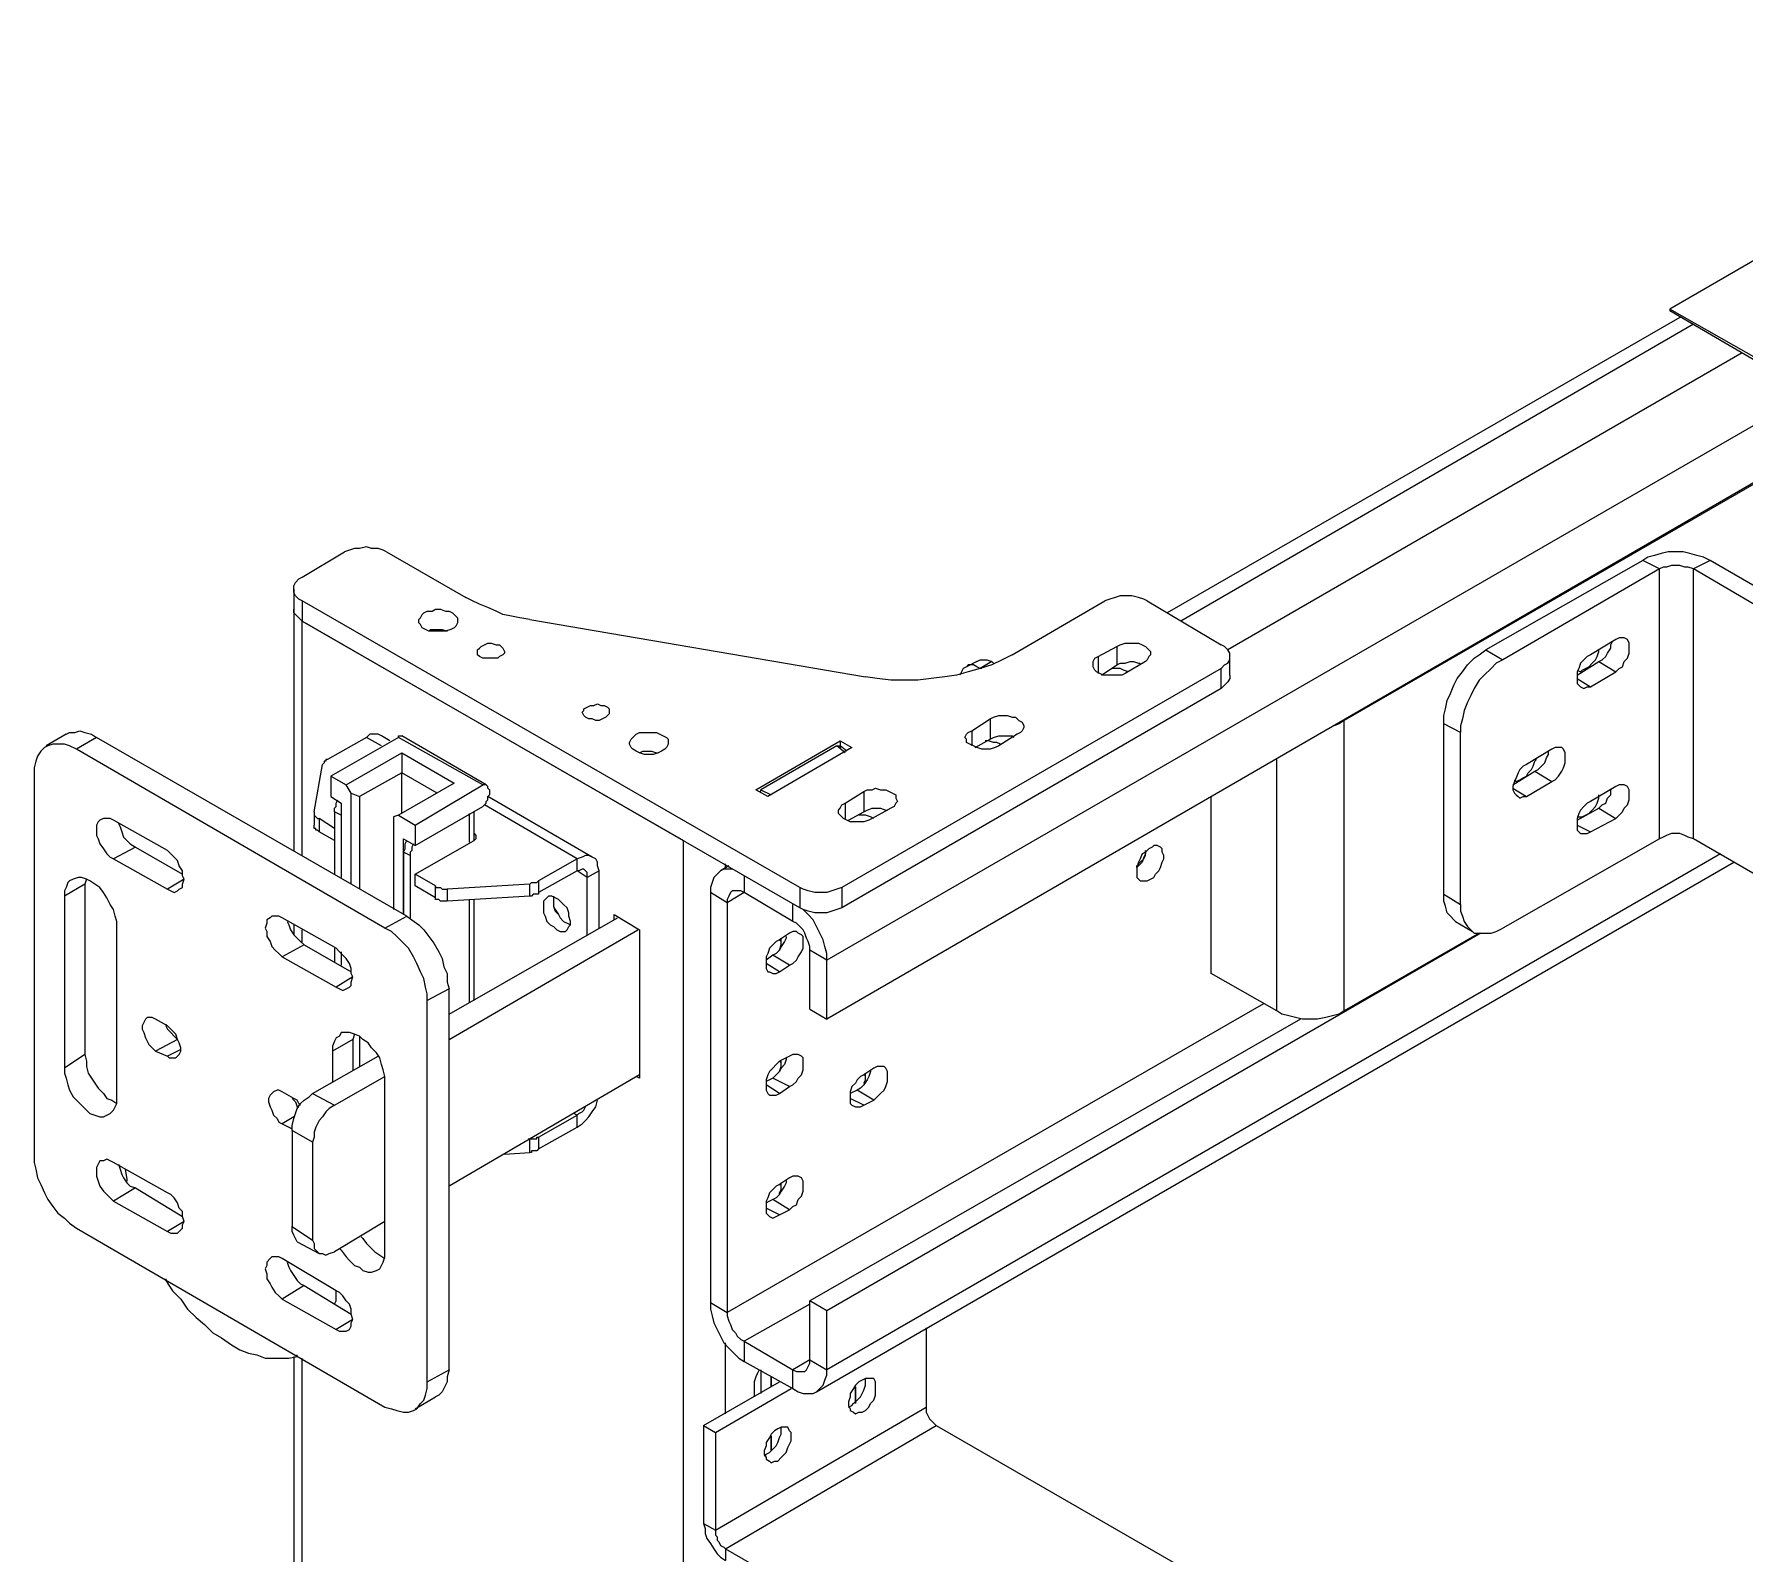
# Model space of a CAD drawing. Header units: millimetres. Extents: x -54 to 6594, y -112 to 3218.
# Drawn here: x -54.3 to 303.6, y 1543 to 1860.9 of the extents above; entities that cross this region are included whole.
import ezdxf

# ---------------------------------------------------------------- set-up
doc = ezdxf.new("R2010")
doc.units = ezdxf.units.MM

# ---------------------------------------------------------------- blocks, each defined once
blk = doc.blocks.new('LKarkas_iso')
at = {"lineweight": 25}
for points in [[(387.35, 1860.9), (287.87, 1803.4)], [(289.98, 1801.64), (182.74, 1739.9)], [(292.81, 1800.22), (185.56, 1738.14)], [(287.87, 1803.4), (287.87, 1803.05)], [(309.03, 1791.41), (287.87, 1803.4)], [(309.03, 1790.7), (287.87, 1803.05)], [(329.85, 1793.17), (111.48, 1667.23)], [(303.04, 1794.23), (195.44, 1732.14)], [(319.97, 1775.53), (111.48, 1654.88)], [(319.97, 1775.18), (219.78, 1717.32)], [(1.76, 1747.31), (10.58, 1752.6)], [(19.4, 1752.6), (18.7, 1752.95), (17.64, 1753.31), (16.23, 1753.31), (15.17, 1753.66), (13.76, 1753.31), (12.7, 1753.31), (11.64, 1752.95), (10.58, 1752.6)], [(19.4, 1752.6), (35.98, 1743.07)], [(282.22, 1750.84), (249.41, 1732.14)], [(296.33, 1750.84), (294.92, 1751.54), (293.51, 1751.89), (292.1, 1752.25), (290.69, 1752.6), (289.28, 1752.6), (287.51, 1752.6), (286.1, 1752.25), (284.69, 1751.89), (283.28, 1751.54), (282.22, 1750.84)], [(285.75, 1749.07), (282.22, 1750.84)], [(296.33, 1750.84), (292.81, 1749.07)], [(337.26, 1727.2), (296.33, 1750.84)], [(1.76, 1742.37), (1.06, 1742.72), (0.35, 1743.43), (0, 1744.13), (0, 1744.84), (0, 1745.54), (0.35, 1746.25), (1.06, 1746.96), (1.76, 1747.31)], [(285.75, 1749.07), (252.94, 1730.02)], [(292.81, 1749.07), (291.75, 1749.42), (291.04, 1749.42), (289.98, 1749.78), (289.28, 1749.78), (288.22, 1749.78), (287.16, 1749.42), (286.46, 1749.42), (285.75, 1749.07)], [(285.75, 1692.63), (285.75, 1749.07)], [(292.81, 1692.63), (292.81, 1749.07)], [(333.73, 1725.08), (292.81, 1749.07)], [(0, 1744.84), (0, 1740.61)], [(49.39, 1738.49), (47.27, 1738.84), (45.51, 1739.19), (43.74, 1739.55), (42.33, 1740.25), (40.57, 1740.96), (38.81, 1741.66), (37.39, 1742.37), (35.98, 1743.07)], [(178.51, 1742.37), (177.8, 1742.72), (176.74, 1743.07), (175.33, 1743.43), (174.27, 1743.43), (172.86, 1743.43), (171.8, 1743.07), (170.74, 1742.72), (169.69, 1742.37)], [(0, 1740.61), (0, 1739.9), (0.35, 1739.55), (1.06, 1738.84), (1.76, 1738.14)], [(1.76, 1738.14), (1.06, 1738.84), (0.35, 1739.55), (0, 1739.9), (0, 1740.61)], [(0, 1740.61), (0, 1690.16)], [(1.76, 1742.37), (1.76, 1738.14)], [(105.83, 1682.4), (1.76, 1742.37)], [(27.16, 1739.9), (27.87, 1740.25), (28.93, 1740.25), (29.63, 1740.61), (30.69, 1740.61), (31.75, 1740.25), (32.46, 1740.25), (33.16, 1739.9), (33.87, 1739.19), (34.22, 1738.84), (34.22, 1738.14), (34.22, 1737.78), (33.87, 1737.08), (33.51, 1736.72), (32.81, 1736.37), (31.75, 1736.02), (31.04, 1736.02), (29.99, 1736.02), (29.28, 1736.02), (28.22, 1736.02), (27.52, 1736.37), (26.81, 1736.72), (26.46, 1737.43), (26.11, 1737.78), (26.11, 1738.49), (26.46, 1738.84), (26.81, 1739.55), (27.16, 1739.9)], [(150.28, 1731.08), (169.69, 1742.37)], [(178.51, 1742.37), (194.03, 1733.2)], [(1.76, 1689.1), (1.76, 1738.14)], [(1.76, 1738.14), (81.49, 1692.27)], [(105.83, 1678.16), (1.76, 1738.14)], [(28.22, 1736.02), (28.57, 1736.37), (29.28, 1736.37), (30.34, 1736.37), (31.04, 1736.37), (32.1, 1736.02)], [(49.39, 1738.49), (119.59, 1726.49)], [(39.16, 1732.84), (39.86, 1733.2), (40.57, 1733.55), (41.27, 1733.55), (42.33, 1733.2), (43.04, 1733.2), (43.39, 1732.84), (43.74, 1732.49), (44.1, 1731.79), (44.1, 1731.43), (43.74, 1731.08), (43.04, 1730.73), (42.69, 1730.37), (41.63, 1730.37), (40.92, 1730.37), (40.22, 1730.37), (39.51, 1730.37), (38.81, 1730.73), (38.45, 1731.08), (38.45, 1731.79), (38.45, 1732.14), (38.81, 1732.49), (39.16, 1732.84)], [(168.27, 1730.73), (172.16, 1732.84)], [(172.16, 1732.84), (172.86, 1733.2), (173.92, 1733.55), (174.98, 1733.55), (175.68, 1733.55), (176.74, 1733.55), (177.45, 1733.2), (178.15, 1732.84), (178.86, 1732.14), (179.21, 1731.79), (179.21, 1731.08), (178.86, 1730.73), (178.51, 1730.02), (178.15, 1729.67)], [(172.16, 1732.84), (172.16, 1728.96)], [(194.03, 1728.26), (194.73, 1728.96), (195.44, 1729.32), (195.79, 1730.02), (195.79, 1730.73), (195.79, 1731.43), (195.44, 1732.14), (194.73, 1732.84), (194.03, 1733.2)], [(276.58, 1734.26), (271.29, 1731.08)], [(273.05, 1729.67), (273.76, 1730.02), (274.46, 1730.73), (274.81, 1731.43), (275.52, 1732.49), (275.52, 1733.2), (275.87, 1733.9)], [(276.58, 1727.55), (277.28, 1728.26), (277.99, 1728.61), (278.34, 1729.67), (279.05, 1730.37), (279.4, 1731.43), (279.4, 1732.14), (279.4, 1732.84), (279.4, 1733.55), (279.05, 1734.26), (278.34, 1734.61), (277.99, 1734.61), (277.28, 1734.61), (276.58, 1734.26)], [(150.28, 1731.08), (148.17, 1730.02), (146.05, 1728.96), (143.58, 1728.26), (141.11, 1727.55), (138.64, 1726.85), (136.17, 1726.49), (133.35, 1726.14), (130.53, 1725.79), (127.71, 1725.79), (124.88, 1725.79), (122.06, 1726.14), (119.59, 1726.49)], [(143.58, 1728.26), (142.87, 1728.61), (142.17, 1728.96), (141.11, 1728.96), (140.76, 1728.61), (140.05, 1728.26), (139.7, 1727.55), (139.35, 1726.85)], [(142.87, 1729.67), (140.76, 1728.61)], [(142.87, 1729.67), (143.58, 1730.02), (144.29, 1730.02), (144.99, 1730.02), (146.05, 1729.67)], [(146.05, 1729.67), (143.58, 1728.26)], [(146.4, 1729.32), (146.05, 1729.67)], [(173.92, 1727.2), (173.21, 1726.85), (172.51, 1726.85), (171.45, 1726.85), (170.39, 1726.85), (169.33, 1726.85), (168.63, 1727.2), (167.92, 1727.55), (167.57, 1727.91), (167.22, 1728.61), (167.22, 1729.32), (167.22, 1729.67), (167.57, 1730.37), (168.27, 1730.73)], [(168.27, 1730.73), (168.27, 1727.2)], [(168.98, 1726.85), (172.16, 1728.96)], [(172.16, 1728.96), (172.86, 1729.32), (173.92, 1729.32), (174.98, 1729.67), (175.68, 1729.67), (176.74, 1729.32), (177.09, 1729.32)], [(178.15, 1729.67), (173.92, 1727.2)], [(195.79, 1726.85), (195.79, 1730.73)], [(240.59, 1716.62), (240.59, 1718.38), (240.95, 1719.79), (241.3, 1721.56), (242.01, 1722.97), (242.71, 1724.73), (243.42, 1726.14), (244.47, 1727.55), (245.53, 1728.96), (246.94, 1730.37), (248, 1731.08), (249.41, 1732.14)], [(252.94, 1730.02), (251.53, 1729.32), (250.47, 1728.26), (249.06, 1726.85), (248, 1725.79), (246.94, 1724.02), (246.24, 1722.61), (245.53, 1721.2), (244.83, 1719.44), (244.47, 1717.67), (244.12, 1716.26), (244.12, 1714.85)], [(249.41, 1732.14), (252.94, 1730.02)], [(271.29, 1731.08), (270.58, 1730.73), (269.87, 1730.02), (269.17, 1729.32), (268.82, 1728.26), (268.46, 1727.55), (268.46, 1726.49), (268.46, 1725.79), (268.46, 1725.08), (268.82, 1724.73), (269.17, 1724.38), (269.87, 1724.02), (270.58, 1724.38), (271.29, 1724.38)], [(268.46, 1726.85), (273.05, 1729.67)], [(270.23, 1728.26), (270.93, 1728.61), (271.64, 1729.32), (272.34, 1730.02), (272.7, 1730.73), (273.05, 1731.79), (273.05, 1732.14)], [(273.05, 1729.67), (276.58, 1727.55)], [(194.03, 1728.26), (114.65, 1682.4)], [(143.93, 1728.26), (143.58, 1728.26)], [(174.62, 1727.55), (173.57, 1727.91), (172.86, 1728.26), (171.8, 1728.26), (171.1, 1728.26)], [(194.03, 1724.02), (194.03, 1728.26)], [(195.79, 1726.85), (195.79, 1726.14), (195.44, 1725.44), (194.73, 1724.73), (194.03, 1724.02)], [(268.46, 1727.91), (269.17, 1727.55), (269.52, 1727.91), (270.23, 1728.26)], [(268.46, 1726.14), (271.29, 1724.38)], [(271.29, 1724.38), (276.58, 1727.55)], [(194.03, 1724.02), (114.65, 1678.16)], [(61.38, 1720.14), (62.09, 1720.5), (62.79, 1720.5), (63.5, 1720.85), (64.21, 1720.5), (64.91, 1720.5), (65.62, 1720.14), (65.97, 1719.79), (65.97, 1719.09), (65.97, 1718.73), (65.62, 1718.38), (65.26, 1718.03), (64.56, 1717.67), (63.85, 1717.32), (63.15, 1717.32), (62.44, 1717.67), (61.74, 1717.67), (61.03, 1718.03), (60.68, 1718.38), (60.32, 1719.09), (60.68, 1719.44), (60.68, 1719.79), (61.38, 1720.14)], [(145.7, 1717.67), (146.4, 1718.03), (147.46, 1718.38), (148.52, 1718.38), (149.23, 1718.38), (150.28, 1718.03), (150.99, 1718.03), (151.69, 1717.32), (152.4, 1716.97), (152.75, 1716.26), (152.75, 1715.91), (152.4, 1715.21), (152.05, 1714.85), (151.34, 1714.5)], [(-47.62, 1714.5), (-51.86, 1712.03)], [(-47.62, 1714.5), (-46.92, 1714.85), (-45.86, 1714.85), (-44.8, 1715.21), (-43.74, 1714.85), (-42.33, 1714.5), (-41.27, 1713.79)], [(18.34, 1714.15), (17.64, 1714.5), (16.93, 1714.5), (15.87, 1714.5), (15.17, 1713.79)], [(71.61, 1714.5), (72.32, 1714.85), (73.02, 1714.85), (74.08, 1714.85), (74.79, 1714.85), (75.85, 1714.85), (76.55, 1714.5), (77.26, 1714.15), (77.96, 1713.79), (78.32, 1713.44), (78.32, 1712.74), (78.32, 1712.38), (77.96, 1711.68), (77.61, 1711.32), (76.91, 1710.97), (76.2, 1710.62), (75.14, 1710.27), (74.08, 1710.27), (73.38, 1710.27), (72.32, 1710.62), (71.61, 1710.97), (70.91, 1711.32), (70.56, 1711.68), (70.2, 1712.38), (70.2, 1712.74), (70.56, 1713.44), (70.91, 1713.79), (71.61, 1714.5)], [(147.46, 1712.03), (146.76, 1711.68), (145.7, 1711.32), (144.99, 1711.32), (143.93, 1711.32), (142.87, 1711.68), (142.17, 1712.03), (141.46, 1712.38), (140.76, 1712.74), (140.76, 1713.44), (140.41, 1713.79), (140.76, 1714.5), (141.11, 1714.85), (141.82, 1715.21)], [(141.82, 1715.21), (145.7, 1717.67)], [(141.82, 1715.21), (141.82, 1712.03)], [(145.7, 1717.67), (145.7, 1713.44)], [(151.34, 1714.5), (147.46, 1712.03)], [(219.78, 1717.32), (218.72, 1716.62), (217.66, 1716.26)], [(219.43, 1717.32), (219.78, 1717.32)], [(219.78, 1656.64), (219.78, 1717.32)], [(240.59, 1680.99), (240.59, 1716.62)], [(244.12, 1714.85), (240.59, 1716.62)], [(244.12, 1678.87), (244.12, 1714.85)], [(-45.51, 1711.32), (-46.92, 1712.03), (-47.98, 1712.38), (-49.39, 1712.38), (-50.45, 1712.38), (-51.51, 1712.03), (-52.21, 1711.68), (-52.92, 1710.97), (-53.62, 1709.91), (-53.98, 1708.86), (-54.33, 1707.44), (-54.33, 1706.03)], [(-41.27, 1713.79), (-45.51, 1711.32)], [(19.05, 1673.93), (-45.51, 1711.32)], [(23.64, 1676.4), (-41.27, 1713.79)], [(15.17, 1713.79), (7.06, 1709.21)], [(21.87, 1713.79), (7.76, 1705.68)], [(18.34, 1712.03), (15.17, 1713.79)], [(20.11, 1713.09), (18.34, 1714.15)], [(21.87, 1713.79), (21.87, 1714.15), (22.23, 1714.15), (22.58, 1714.15)], [(39.51, 1703.92), (21.87, 1713.79)], [(40.22, 1703.92), (22.58, 1714.15)], [(72.32, 1710.62), (73.02, 1710.97), (74.08, 1710.97), (74.79, 1710.97), (75.85, 1710.62), (76.2, 1710.62)], [(96.66, 1702.86), (114.3, 1713.09)], [(113.59, 1712.03), (97.72, 1702.86)], [(116.77, 1711.68), (99.13, 1701.45)], [(115.36, 1710.62), (113.59, 1712.03)], [(113.59, 1712.03), (113.59, 1712.03), (113.95, 1712.03), (114.3, 1712.03)], [(114.3, 1713.09), (114.3, 1711.68)], [(114.3, 1713.09), (116.77, 1711.68)], [(115.71, 1710.97), (114.3, 1712.03)], [(142.52, 1711.68), (145.7, 1713.44)], [(147.81, 1712.38), (147.11, 1712.74), (146.4, 1712.74), (145.34, 1713.09), (144.64, 1713.09)], [(145.7, 1713.44), (146.4, 1713.79), (147.46, 1714.15), (148.52, 1714.15), (149.23, 1714.15), (150.28, 1714.15), (150.64, 1713.79)], [(263.17, 1711.32), (257.88, 1708.15)], [(259.64, 1706.74), (260.35, 1707.09), (261.06, 1707.8), (261.76, 1708.5), (262.11, 1709.56), (262.47, 1710.27), (262.47, 1710.97)], [(263.17, 1704.62), (263.88, 1704.97), (264.58, 1705.68), (265.29, 1706.74), (265.64, 1707.44), (265.99, 1708.5), (265.99, 1709.21), (265.99, 1709.91), (265.99, 1710.62), (265.64, 1711.32), (265.29, 1711.68), (264.58, 1711.68), (263.88, 1711.68), (263.17, 1711.32)], [(4.23, 1698.27), (6, 1708.15)], [(7.06, 1709.21), (7.06, 1709.21), (6.7, 1709.21), (6.7, 1708.86), (6.35, 1708.86), (6.35, 1708.5), (6, 1708.15)], [(10.94, 1703.92), (22.58, 1710.62)], [(22.58, 1710.62), (22.58, 1706.39)], [(22.58, 1710.62), (33.51, 1704.27)], [(205.67, 1656.64), (205.67, 1709.21)], [(257.88, 1708.15), (257.17, 1707.8), (256.47, 1707.09), (256.12, 1706.39), (255.76, 1705.33), (255.41, 1704.62), (255.06, 1703.56), (255.06, 1702.86), (255.41, 1702.15), (255.76, 1701.8), (256.12, 1701.45), (256.47, 1701.09), (257.17, 1701.45), (257.88, 1701.45)], [(257.17, 1705.33), (257.88, 1705.68), (258.23, 1706.39), (258.94, 1707.09), (259.29, 1707.8), (259.64, 1708.86), (260, 1709.21)], [(-54.33, 1706.03), (-54.33, 1626.66)], [(7.76, 1705.68), (7.76, 1701.45)], [(7.76, 1705.68), (10.94, 1703.92)], [(11.99, 1702.15), (10.94, 1703.92)], [(22.58, 1706.39), (13.76, 1701.45)], [(33.51, 1704.27), (21.87, 1697.57)], [(22.58, 1697.92), (22.58, 1706.39)], [(29.99, 1702.15), (22.58, 1706.39)], [(25.4, 1695.45), (39.51, 1703.92)], [(40.92, 1702.86), (40.57, 1703.21), (40.57, 1703.56), (40.22, 1703.92), (39.86, 1703.92), (39.51, 1703.92)], [(255.06, 1703.92), (259.64, 1706.74)], [(255.41, 1704.97), (255.76, 1704.62), (256.47, 1704.97), (257.17, 1705.33)], [(257.88, 1701.45), (263.17, 1704.62)], [(259.64, 1706.74), (263.17, 1704.62)], [(276.58, 1696.86), (277.28, 1697.57), (277.99, 1698.27), (278.34, 1698.98), (279.05, 1699.68), (279.4, 1700.74), (279.4, 1701.45), (279.4, 1702.51), (279.4, 1702.86), (279.05, 1703.56), (278.34, 1703.92), (277.99, 1703.92), (277.28, 1703.92), (276.58, 1703.56)], [(7.76, 1701.45), (9.88, 1700.04)], [(8.47, 1698.27), (8.47, 1698.98), (8.82, 1699.33), (8.82, 1700.04), (9.17, 1700.74)], [(9.88, 1700.04), (9.88, 1684.51)], [(11.99, 1683.1), (11.99, 1702.15)], [(11.99, 1702.15), (13.76, 1701.45)], [(13.76, 1701.45), (13.76, 1682.04)], [(39.51, 1699.33), (39.86, 1699.68), (40.22, 1700.04), (40.22, 1700.39), (40.57, 1700.74), (40.57, 1701.09), (40.57, 1701.45), (40.92, 1701.8)], [(62.44, 1688.75), (40.57, 1701.45)], [(40.92, 1702.86), (40.92, 1701.8)], [(99.13, 1701.45), (96.66, 1702.86)], [(97.37, 1702.51), (97.72, 1702.51), (97.72, 1702.86)], [(97.72, 1702.86), (99.84, 1701.8)], [(121, 1696.86), (120.3, 1696.51), (119.24, 1696.16), (118.18, 1696.16), (117.48, 1696.16), (116.42, 1696.16), (115.71, 1696.51), (115.01, 1696.86), (114.3, 1697.57), (113.95, 1697.92), (113.95, 1698.62), (114.3, 1698.98), (114.65, 1699.68), (115.36, 1700.04)], [(115.36, 1700.04), (119.24, 1702.51)], [(115.36, 1700.04), (115.36, 1696.86)], [(119.24, 1702.51), (119.94, 1702.86), (121, 1702.86), (121.71, 1703.21), (122.77, 1702.86), (123.82, 1702.86), (124.53, 1702.51), (125.24, 1702.15), (125.94, 1701.8), (125.94, 1701.09), (126.29, 1700.39), (125.94, 1700.04), (125.59, 1699.33), (124.88, 1698.98)], [(119.24, 1702.51), (119.24, 1698.27)], [(191.91, 1664.41), (191.91, 1701.45)], [(255.06, 1703.21), (257.88, 1701.45)], [(271.29, 1700.39), (270.58, 1700.04), (269.87, 1699.33), (269.17, 1698.62), (268.82, 1697.92), (268.46, 1696.86), (268.46, 1696.16), (268.46, 1695.1), (268.46, 1694.39), (268.82, 1694.04), (269.17, 1693.69), (269.87, 1693.69), (270.58, 1693.69), (271.29, 1694.04)], [(270.23, 1697.57), (270.93, 1697.92), (271.64, 1698.62), (272.34, 1699.33), (272.7, 1700.04), (273.05, 1701.09), (273.05, 1701.8)], [(276.58, 1703.56), (271.29, 1700.39)], [(273.05, 1698.98), (273.76, 1699.68), (274.46, 1700.04), (274.81, 1701.09), (275.52, 1701.8), (275.52, 1702.86), (275.87, 1703.21)], [(-37.75, 1696.51), (-38.45, 1696.86), (-39.16, 1696.86), (-39.86, 1696.86), (-40.57, 1696.51), (-40.92, 1696.16), (-41.27, 1695.45), (-41.27, 1694.39), (-41.27, 1693.33), (-40.92, 1692.63), (-40.57, 1691.57), (-39.86, 1690.51), (-39.16, 1689.45), (-38.45, 1688.75), (-37.75, 1688.39)], [(-26.46, 1690.16), (-37.75, 1696.51)], [(4.23, 1698.27), (4.23, 1697.92), (4.23, 1697.57), (4.59, 1697.21), (4.94, 1696.86), (5.29, 1696.86)], [(4.23, 1697.92), (4.23, 1695.45)], [(5.29, 1696.86), (5.29, 1694.04)], [(8.47, 1694.74), (5.29, 1696.86)], [(8.47, 1698.27), (8.47, 1685.22)], [(9.88, 1697.57), (8.47, 1698.27)], [(9.88, 1697.57), (9.88, 1684.51)], [(21.87, 1697.57), (20.81, 1697.21)], [(20.81, 1697.21), (20.81, 1677.81)], [(21.87, 1697.57), (25.4, 1695.45)], [(25.4, 1691.22), (39.51, 1699.33)], [(36.69, 1697.92), (36.69, 1691.92)], [(37.75, 1692.27), (37.75, 1698.27)], [(59.27, 1688.39), (39.86, 1699.68)], [(116.06, 1696.51), (119.24, 1698.27)], [(121.36, 1696.86), (120.65, 1697.21), (119.59, 1697.57), (118.89, 1697.57), (118.18, 1697.57)], [(119.24, 1698.27), (119.94, 1698.62), (121, 1698.98), (121.71, 1698.98), (122.77, 1698.98), (123.82, 1698.62), (124.18, 1698.62)], [(124.88, 1698.98), (121, 1696.86)], [(268.46, 1696.51), (273.05, 1698.98)], [(268.46, 1697.21), (269.17, 1697.21), (269.52, 1697.21), (270.23, 1697.57)], [(271.29, 1694.04), (276.58, 1696.86)], [(273.05, 1698.98), (276.58, 1696.86)], [(-36.69, 1695.8), (-36.34, 1695.1), (-35.98, 1694.04), (-35.63, 1692.98), (-34.93, 1692.27), (-34.22, 1691.57), (-33.16, 1690.86)], [(5.29, 1694.04), (4.94, 1694.39), (4.59, 1694.39), (4.59, 1694.74), (4.23, 1694.74), (4.23, 1695.1), (4.23, 1695.45)], [(8.47, 1692.27), (5.29, 1694.04)], [(25.4, 1695.45), (25.4, 1691.22)], [(37.75, 1693.69), (37.75, 1693.69), (38.1, 1693.33), (38.1, 1692.98), (38.1, 1692.63), (37.75, 1692.27)], [(268.46, 1695.45), (271.29, 1694.04)], [(292.81, 1692.63), (291.75, 1692.98), (291.04, 1693.33), (289.98, 1693.69), (289.28, 1693.69), (288.22, 1693.69), (287.16, 1693.33), (286.46, 1692.98), (285.75, 1692.63)], [(-33.16, 1690.86), (-37.75, 1688.39)], [(-33.16, 1690.86), (-23.28, 1685.22)], [(-26.46, 1682.04), (-25.75, 1681.69), (-25.05, 1681.34), (-24.34, 1681.69), (-23.99, 1682.04), (-23.28, 1682.4), (-23.28, 1683.1), (-22.93, 1684.16), (-23.28, 1684.87), (-23.28, 1685.92), (-23.99, 1686.98), (-24.34, 1688.04), (-25.05, 1688.75), (-25.75, 1689.45), (-26.46, 1690.16)], [(22.93, 1676.75), (22.93, 1692.63)], [(22.93, 1692.63), (25.4, 1691.22)], [(22.93, 1689.81), (23.28, 1690.51), (23.28, 1691.22), (23.28, 1691.57), (23.64, 1692.27)], [(22.93, 1689.81), (22.93, 1676.75)], [(24.34, 1689.1), (22.93, 1689.81)], [(25.05, 1691.57), (25.05, 1691.57), (24.69, 1690.86), (24.69, 1690.16), (24.34, 1689.81), (24.34, 1689.1)], [(25.4, 1685.22), (37.75, 1692.27)], [(81.49, 301.27), (81.49, 1692.27)], [(298.45, 1689.45), (111.48, 1581.5)], [(179.21, 1684.16), (179.92, 1684.51), (180.27, 1685.22), (180.97, 1685.92), (181.33, 1686.63), (181.68, 1687.69), (182.03, 1688.39), (182.03, 1689.1), (181.68, 1689.81), (181.68, 1690.51), (181.33, 1690.86), (180.62, 1691.22), (179.92, 1691.22), (179.56, 1690.86), (178.86, 1690.51), (178.15, 1689.81), (177.45, 1689.45), (177.09, 1688.39), (176.74, 1687.69), (176.39, 1686.63), (176.39, 1685.92), (176.39, 1685.22), (176.39, 1684.51), (176.74, 1684.16), (177.09, 1683.81), (177.8, 1683.81), (178.51, 1683.81), (179.21, 1684.16)], [(176.39, 1686.63), (176.39, 1686.98), (177.09, 1687.69), (177.8, 1688.39), (178.15, 1689.1), (178.15, 1690.16)], [(178.15, 1690.16), (178.15, 1689.45), (177.8, 1688.75), (177.45, 1687.69), (176.74, 1686.98), (176.39, 1686.63)], [(285.75, 1692.63), (252.94, 1673.93)], [(333.73, 1668.99), (292.81, 1692.63)], [(-37.75, 1688.39), (-26.46, 1682.04)], [(24.34, 1689.1), (24.34, 1676.05)], [(59.27, 1688.39), (51.15, 1683.81)], [(59.27, 1685.92), (51.15, 1681.34)], [(63.85, 1685.92), (63.5, 1686.98), (63.5, 1687.69), (63.15, 1688.39), (62.44, 1688.75), (61.74, 1689.1), (61.03, 1689.1), (60.32, 1688.75), (59.27, 1688.39)], [(59.27, 1685.92), (59.27, 1688.39)], [(61.38, 1684.51), (61.38, 1685.22), (61.38, 1685.57), (61.03, 1685.92), (60.68, 1686.28), (60.32, 1686.28), (59.62, 1685.92), (59.27, 1685.92)], [(61.38, 1684.51), (59.27, 1685.92)], [(63.85, 1685.92), (61.38, 1684.51)], [(63.85, 1673.93), (63.85, 1685.92)], [(91.72, 1686.28), (91.02, 1686.28), (89.96, 1686.28), (89.25, 1685.92), (88.55, 1685.22), (87.84, 1684.51), (87.49, 1683.46), (87.14, 1682.4), (87.14, 1681.34)], [(91.02, 1686.98), (89.25, 1685.92)], [(90.31, 1686.63), (90.31, 1687.34)], [(109.36, 1576.92), (301.27, 1687.69)], [(-37.04, 1674.28), (-37.04, 1675.34), (-37.39, 1676.4), (-37.75, 1677.81), (-38.45, 1678.87), (-39.16, 1680.28), (-39.86, 1681.34), (-40.57, 1682.4), (-41.63, 1683.1), (-42.69, 1683.81), (-43.39, 1684.16), (-44.45, 1684.51), (-45.16, 1684.51), (-46.21, 1684.16), (-46.92, 1683.81), (-47.27, 1683.46), (-47.62, 1682.4), (-47.98, 1681.69), (-47.98, 1680.63)], [(-43.74, 1683.1), (-47.98, 1680.63)], [(-43.39, 1684.16), (-43.39, 1684.16), (-43.74, 1683.1)], [(-43.74, 1683.1), (-43.74, 1647.47)], [(-22.93, 1684.16), (-26.46, 1682.04)], [(25.4, 1682.75), (25.4, 1685.22)], [(29.63, 1682.75), (25.4, 1685.22)], [(29.63, 1680.28), (25.4, 1682.75)], [(29.63, 1680.28), (29.63, 1682.75)], [(29.63, 1682.75), (29.63, 1682.4), (29.99, 1682.4), (30.34, 1682.4), (30.69, 1682.4), (31.04, 1682.04), (31.4, 1682.04), (31.75, 1682.04), (32.1, 1682.04)], [(49.39, 1683.1), (32.1, 1682.04)], [(49.39, 1683.1), (49.74, 1683.46), (50.09, 1683.46), (50.45, 1683.46), (50.8, 1683.46), (51.15, 1683.81)], [(49.39, 1680.63), (49.39, 1683.1)], [(51.15, 1683.81), (51.15, 1681.34)], [(61.38, 1672.52), (61.38, 1684.51)], [(94.19, 1684.87), (94.19, 1681.34)], [(105.83, 1682.4), (105.83, 1678.16)], [(114.65, 1682.4), (113.59, 1682.04), (112.54, 1681.69), (111.48, 1681.34), (110.07, 1681.34), (109.01, 1681.34), (107.6, 1681.69), (106.54, 1682.04), (105.83, 1682.4)], [(114.65, 1682.4), (114.65, 1678.16)], [(-47.98, 1680.63), (-47.98, 1644.65)], [(32.1, 1679.57), (31.75, 1679.57), (31.4, 1679.57), (31.04, 1679.57), (30.69, 1679.57), (30.34, 1679.93), (29.99, 1679.93), (29.63, 1679.93), (29.63, 1680.28)], [(32.1, 1682.04), (32.1, 1679.57)], [(49.39, 1680.63), (32.1, 1679.57)], [(36.69, 1679.93), (36.69, 1658.41)], [(37.75, 1658.76), (37.75, 1679.93)], [(51.15, 1681.34), (51.15, 1680.99), (50.8, 1680.99), (50.45, 1680.99), (50.09, 1680.99), (49.74, 1680.63), (49.39, 1680.63)], [(55.03, 1673.58), (55.74, 1673.22), (56.09, 1673.22), (56.8, 1673.22), (57.15, 1673.58), (57.5, 1674.28), (57.86, 1674.64), (57.86, 1675.34), (57.5, 1676.4), (57.5, 1677.11), (57.15, 1678.16), (56.44, 1678.87), (55.74, 1679.57), (55.39, 1679.93), (54.68, 1680.28), (53.98, 1680.63), (53.27, 1680.63), (52.92, 1680.28), (52.56, 1679.93), (52.21, 1679.57), (52.21, 1678.87), (52.21, 1678.16), (52.21, 1677.11), (52.56, 1676.4), (52.92, 1675.34), (53.62, 1674.64), (54.33, 1674.28), (55.03, 1673.58)], [(54.33, 1680.63), (54.33, 1680.28), (54.33, 1679.57), (54.33, 1678.52), (54.68, 1677.81), (55.39, 1676.75), (55.74, 1676.05), (56.44, 1675.34), (57.15, 1674.99)], [(54.33, 1680.63), (54.33, 1679.93), (54.33, 1679.22), (54.33, 1678.52), (54.68, 1677.46), (55.39, 1676.75), (55.74, 1676.05), (56.44, 1675.34), (57.15, 1674.99)], [(87.14, 1681.34), (87.14, 1595.61)], [(90.66, 1679.22), (87.14, 1681.34)], [(94.19, 1681.34), (93.49, 1681.69), (92.78, 1681.69), (92.43, 1681.69), (91.72, 1681.69), (91.37, 1681.34), (91.02, 1680.63), (90.66, 1679.93), (90.66, 1679.22)], [(94.19, 1681.34), (90.66, 1679.22)], [(90.66, 1679.22), (90.66, 1593.5)], [(104.42, 1675.34), (94.19, 1681.34)], [(104.42, 1675.34), (104.42, 1678.87)], [(243.06, 1675.34), (242.71, 1675.69), (242.01, 1676.4), (241.3, 1677.11), (240.95, 1678.52), (240.59, 1679.57), (240.59, 1680.99)], [(240.59, 1680.99), (244.12, 1678.87)], [(244.12, 1678.87), (244.12, 1677.46), (244.47, 1676.4), (244.83, 1675.34), (245.53, 1674.28), (246.24, 1673.58), (246.94, 1672.87), (248, 1672.87), (249.06, 1672.87), (250.47, 1672.87), (251.53, 1673.22), (252.94, 1673.93)], [(-2.47, 1676.05), (-3.18, 1676.4), (-3.88, 1676.4), (-4.59, 1676.4), (-4.94, 1676.05), (-5.64, 1675.69), (-5.64, 1674.99), (-6, 1673.93), (-5.64, 1673.22), (-5.64, 1672.17), (-4.94, 1671.11), (-4.59, 1670.05), (-3.88, 1669.34), (-3.18, 1668.64), (-2.47, 1667.93)], [(8.82, 1669.7), (-2.47, 1676.05)], [(-1.41, 1675.34), (-1.06, 1674.64), (-0.71, 1673.58), (0, 1672.52), (0.71, 1671.81), (1.41, 1671.11), (2.12, 1670.4)], [(19.05, 1673.93), (23.64, 1676.4)], [(23.64, 1676.4), (24.69, 1675.69), (26.11, 1674.64), (27.16, 1673.58), (28.22, 1672.17), (29.28, 1670.76), (30.34, 1668.99), (31.04, 1667.58), (31.4, 1665.82), (32.1, 1664.41), (32.1, 1662.64), (32.46, 1661.23)], [(32.46, 1655.94), (67.73, 1676.05)], [(57.15, 1674.99), (57.86, 1674.64)], [(57.15, 1674.99), (57.86, 1674.64)], [(67.03, 1675.69), (67.03, 1676.75)], [(67.03, 1676.75), (72.32, 1673.58)], [(107.95, 1669.34), (107.95, 1670.05), (107.6, 1671.11), (107.24, 1671.81), (106.89, 1672.87), (106.54, 1673.58), (105.83, 1674.28), (105.13, 1674.99), (104.42, 1675.34)], [(114.65, 1678.16), (113.59, 1677.81), (112.54, 1677.46), (111.48, 1677.11), (110.07, 1677.11), (109.01, 1677.11), (107.6, 1677.46), (106.54, 1677.81), (105.83, 1678.16)], [(111.48, 1667.23), (111.48, 1668.64), (111.12, 1670.05), (110.77, 1671.46), (110.07, 1672.87), (109.36, 1674.28), (108.66, 1675.69), (107.6, 1676.75), (106.54, 1677.81)], [(243.06, 1675.34), (246.59, 1673.22)], [(-37.04, 1638.3), (-37.04, 1674.28)], [(0, 1674.64), (0, 1672.52)], [(1.76, 1670.76), (1.76, 1673.58)], [(27.87, 1658.76), (27.87, 1660.17), (27.52, 1661.58), (27.16, 1663.35), (26.46, 1664.76), (25.75, 1666.52), (25.05, 1667.93), (23.99, 1669.7), (22.93, 1670.76), (21.52, 1672.17), (20.46, 1673.22), (19.05, 1673.93)], [(32.46, 1650.65), (71.97, 1673.58)], [(72.32, 1673.58), (72.32, 1642.53)], [(101.6, 1671.46), (100.89, 1671.11), (100.19, 1670.4), (99.48, 1669.7), (99.13, 1668.64), (98.78, 1667.93), (98.78, 1666.87), (98.78, 1666.17), (98.78, 1665.46), (99.13, 1664.76), (99.48, 1664.76), (100.19, 1664.41), (100.89, 1664.41), (101.6, 1664.76)], [(103.01, 1672.17), (103.01, 1671.81), (102.66, 1671.11), (101.95, 1670.05), (101.6, 1669.34), (100.89, 1668.64), (100.19, 1668.29)], [(103.72, 1672.87), (101.6, 1671.46)], [(101.6, 1671.46), (101.95, 1671.11)], [(101.95, 1671.11), (101.95, 1671.81)], [(103.72, 1666.17), (104.42, 1666.52), (105.13, 1667.23), (105.48, 1667.93), (106.19, 1668.99), (106.54, 1669.7), (106.54, 1670.76), (106.54, 1671.46), (106.54, 1672.17), (106.19, 1672.52), (105.48, 1672.87), (105.13, 1673.22), (104.42, 1673.22), (103.72, 1672.87)], [(248.36, 1672.87), (111.48, 1593.85)], [(248, 1672.87), (219.78, 1656.64)], [(2.12, 1670.4), (-2.47, 1667.93)], [(-2.47, 1667.93), (8.82, 1661.58)], [(2.12, 1670.4), (11.99, 1664.76)], [(8.47, 1669.7), (8.47, 1666.87)], [(8.82, 1661.58), (9.52, 1661.23), (10.23, 1660.88), (10.94, 1661.23), (11.64, 1661.58), (11.99, 1661.94), (11.99, 1662.64), (12.35, 1663.7), (11.99, 1664.41), (11.99, 1665.46), (11.64, 1666.52), (10.94, 1667.58), (10.23, 1668.29), (9.52, 1668.99), (8.82, 1669.7)], [(9.88, 1668.99), (9.88, 1666.17)], [(9.88, 1668.99), (9.88, 1666.17)], [(100.19, 1668.29), (98.78, 1667.23)], [(103.72, 1666.17), (100.19, 1668.29)], [(101.6, 1669.34), (101.6, 1669.34), (101.95, 1670.4), (101.95, 1671.11)], [(107.95, 1657), (107.95, 1669.34)], [(111.48, 1667.23), (107.95, 1669.34)], [(11.99, 1664.76), (11.99, 1665.46)], [(101.6, 1664.76), (98.78, 1666.52)], [(101.6, 1664.76), (103.72, 1666.17)], [(111.48, 1654.88), (111.48, 1667.23)], [(205.67, 1656.64), (191.91, 1664.41)], [(12.35, 1663.7), (8.82, 1661.58)], [(32.46, 1661.23), (27.87, 1658.76)], [(32.46, 1581.5), (32.46, 1661.23)], [(27.87, 1579.03), (27.87, 1658.76)], [(202.85, 1658.06), (90.66, 1593.5)], [(-28.93, 1654.88), (-29.63, 1655.23), (-30.34, 1655.23), (-30.69, 1655.23), (-31.04, 1654.88), (-31.4, 1654.17), (-31.75, 1653.47), (-31.75, 1652.76), (-31.4, 1652.06), (-31.04, 1651), (-30.69, 1650.29), (-30.34, 1649.59), (-29.63, 1648.88), (-28.93, 1648.18)], [(-26.46, 1653.47), (-28.93, 1654.88)], [(-26.81, 1653.82), (-26.81, 1653.47), (-26.46, 1652.76), (-25.75, 1652.06), (-25.05, 1651.35), (-24.34, 1650.65)], [(-26.46, 1647.12), (-26.11, 1646.77), (-25.4, 1646.77), (-24.69, 1646.77), (-24.34, 1647.12), (-23.99, 1647.47), (-23.64, 1648.18), (-23.64, 1648.88), (-23.99, 1649.94), (-24.34, 1650.65), (-24.69, 1651.71), (-25.4, 1652.41), (-26.11, 1653.12), (-26.46, 1653.47)], [(107.95, 1657), (111.48, 1654.88)], [(210.61, 1654.88), (107.95, 1595.97)], [(219.78, 1656.64), (218.72, 1655.94), (217.31, 1655.59), (215.9, 1655.23), (214.14, 1654.88), (212.72, 1654.88), (210.96, 1654.88), (209.55, 1655.23), (208.14, 1655.59), (206.73, 1655.94), (205.67, 1656.64)], [(-24.34, 1650.65), (-28.93, 1648.18)], [(-24.34, 1650.65), (-24.34, 1650.65)], [(19.05, 1641.83), (19.05, 1642.89), (18.7, 1644.3), (18.34, 1645.36), (17.99, 1646.77), (17.29, 1647.82), (16.23, 1648.88), (15.52, 1649.94), (14.46, 1650.65), (13.76, 1651.35), (12.7, 1651.71), (11.64, 1652.06), (10.94, 1652.06), (9.88, 1652.06), (9.52, 1651.35), (8.82, 1651), (8.47, 1650.29), (8.11, 1649.24), (8.11, 1648.18)], [(12.35, 1650.65), (8.11, 1648.18)], [(12.7, 1651.71), (12.7, 1651.71), (12.35, 1650.65)], [(12.35, 1650.65), (12.35, 1644.3)], [(13.76, 1651.35), (13.76, 1645)], [(-43.74, 1647.47), (-47.98, 1644.65)], [(-43.74, 1647.47), (-43.39, 1646.06), (-43.39, 1645), (-43.04, 1643.59), (-42.33, 1642.53), (-41.63, 1641.47), (-40.92, 1640.42), (-39.86, 1639.36), (-39.16, 1638.3), (-38.1, 1637.95), (-37.04, 1637.24)], [(-28.93, 1648.18), (-26.46, 1647.12)], [(-23.64, 1648.53), (-26.46, 1647.12)], [(3.88, 1639.36), (17.64, 1647.12)], [(8.11, 1648.18), (8.11, 1641.83)], [(103.01, 1646.77), (103.01, 1646.41), (102.66, 1645.36), (101.95, 1644.65), (101.6, 1643.94), (100.89, 1643.24), (100.19, 1642.53)], [(103.72, 1647.12), (101.6, 1646.06)], [(103.72, 1640.77), (104.42, 1641.12), (105.13, 1641.83), (105.48, 1642.53), (106.19, 1643.24), (106.54, 1644.3), (106.54, 1645), (106.54, 1646.06), (106.54, 1646.77), (106.19, 1647.12), (105.48, 1647.47), (105.13, 1647.47), (104.42, 1647.47), (103.72, 1647.12)], [(-47.98, 1644.65), (-47.98, 1643.59), (-47.62, 1642.53), (-47.27, 1641.12), (-46.92, 1640.06), (-46.21, 1638.65), (-45.16, 1637.59), (-44.45, 1636.89), (-43.39, 1635.83), (-42.69, 1635.12), (-41.63, 1634.77), (-40.57, 1634.42), (-39.86, 1634.42), (-39.16, 1634.77), (-38.45, 1635.12), (-37.75, 1635.83), (-37.39, 1636.54), (-37.04, 1637.24), (-37.04, 1638.3)], [(8.47, 1636.89), (19.05, 1642.89)], [(72.32, 1643.24), (32.46, 1619.96)], [(72.32, 1642.53), (71.61, 1642.89)], [(101.6, 1646.06), (100.89, 1645.36), (100.19, 1644.65), (99.48, 1643.94), (99.13, 1643.24), (98.78, 1642.18), (98.78, 1641.47), (98.78, 1640.77), (98.78, 1640.06), (99.13, 1639.36), (99.48, 1639.01), (100.19, 1639.01), (100.89, 1639.01), (101.6, 1639.36)], [(101.6, 1646.06), (101.95, 1645.71)], [(101.6, 1643.94), (101.6, 1643.94), (101.95, 1645), (101.95, 1645.71)], [(101.95, 1645.71), (101.95, 1646.06)], [(119.24, 1643.24), (118.53, 1642.89), (117.83, 1642.18), (117.48, 1641.47), (116.77, 1640.77), (116.42, 1639.71), (116.42, 1639.01), (116.42, 1637.95), (116.42, 1637.24), (116.77, 1636.89), (117.48, 1636.54), (117.83, 1636.54), (118.53, 1636.54), (119.24, 1636.89)], [(120.65, 1644.3), (120.65, 1643.94), (120.3, 1642.89), (119.94, 1642.18), (119.24, 1641.12), (118.53, 1640.42), (117.83, 1640.06)], [(121.36, 1644.65), (119.24, 1643.24)], [(119.24, 1643.24), (119.59, 1643.24)], [(119.24, 1641.47), (119.24, 1641.47), (119.59, 1642.18), (119.59, 1643.24)], [(119.59, 1643.24), (119.59, 1643.59)], [(121.36, 1637.95), (122.06, 1638.65), (122.77, 1639.36), (123.47, 1640.06), (123.82, 1640.77), (124.18, 1641.83), (124.18, 1642.53), (124.18, 1643.59), (124.18, 1643.94), (123.82, 1644.65), (123.47, 1645), (122.77, 1645), (122.06, 1645), (121.36, 1644.65)], [(-2.47, 1639.71), (-3.18, 1640.06), (-3.53, 1640.06), (-4.23, 1639.71), (-4.59, 1639.36), (-4.94, 1639.01), (-5.29, 1638.3), (-5.29, 1637.59), (-4.94, 1636.54), (-4.59, 1635.83), (-4.23, 1634.77), (-3.53, 1634.07), (-3.18, 1633.36), (-2.47, 1633.01)], [(0, 1638.3), (-2.47, 1639.71)], [(-0.35, 1631.6), (-0.35, 1632.66), (0, 1634.07), (0.35, 1635.12), (0.71, 1636.18), (1.41, 1637.24), (2.12, 1637.95), (3.17, 1638.65), (3.88, 1639.36)], [(3.88, 1639.36), (8.47, 1636.89)], [(19.05, 1606.2), (19.05, 1641.83)], [(100.19, 1642.53), (98.78, 1641.83)], [(101.6, 1639.36), (98.78, 1641.12)], [(103.72, 1640.77), (100.19, 1642.53)], [(101.6, 1639.36), (103.72, 1640.77)], [(117.83, 1640.06), (116.42, 1639.36)], [(121.36, 1637.95), (117.83, 1640.06)], [(-0.35, 1638.3), (-0.35, 1638.3), (0.35, 1637.59), (0.71, 1636.54), (1.06, 1636.54)], [(1.41, 1636.89), (1.06, 1637.24), (0.71, 1637.95), (0, 1638.3)], [(8.47, 1636.89), (7.41, 1636.18), (6.7, 1635.48), (6, 1634.42), (5.29, 1633.71), (4.59, 1632.3), (4.23, 1631.24), (4.23, 1630.19), (3.88, 1629.13)], [(59.27, 1632.3), (60.32, 1633.01), (61.03, 1633.71), (61.74, 1634.42), (62.44, 1635.48), (63.15, 1636.54), (63.5, 1637.95)], [(59.27, 1634.77), (59.62, 1635.12), (60.32, 1635.48), (60.68, 1635.83), (61.03, 1636.54)], [(119.24, 1636.89), (116.42, 1638.3)], [(119.24, 1636.89), (121.36, 1637.95)], [(0, 1634.42), (-2.47, 1633.01)], [(-2.47, 1633.01), (-0.35, 1631.95)], [(51.15, 1630.19), (59.27, 1634.77)], [(51.15, 1627.72), (59.27, 1632.3)], [(59.27, 1634.77), (58.56, 1635.12)], [(59.27, 1632.3), (59.27, 1634.77)], [(-0.35, 1631.6), (-0.35, 1611.49)], [(3.88, 1629.13), (-0.35, 1631.6)], [(3.88, 1629.13), (3.88, 1608.67)], [(49.04, 1629.83), (49.39, 1629.83)], [(49.39, 1629.83), (49.74, 1629.83), (50.09, 1629.83), (50.45, 1629.83), (50.8, 1629.83), (50.8, 1630.19), (51.15, 1630.19)], [(49.39, 1627.01), (49.39, 1629.83)], [(51.15, 1630.19), (51.15, 1627.72)], [(-54.33, 1626.66), (-54.33, 1624.89), (-53.98, 1623.48), (-53.62, 1621.72), (-52.92, 1620.31), (-52.21, 1618.54), (-51.51, 1617.13), (-50.45, 1615.72), (-49.39, 1614.31), (-47.98, 1613.25), (-46.92, 1612.19), (-45.51, 1611.14)], [(-37.75, 1624.89), (-38.45, 1625.25), (-39.16, 1625.6), (-39.86, 1625.25), (-40.57, 1625.25), (-40.92, 1624.54), (-41.27, 1623.84), (-41.27, 1623.13), (-41.27, 1622.07), (-40.92, 1621.01), (-40.57, 1619.96), (-39.86, 1618.9), (-39.16, 1618.19), (-38.45, 1617.49), (-37.75, 1616.78)], [(-26.46, 1618.54), (-37.75, 1624.89)], [(44.1, 1626.66), (49.39, 1627.01)], [(51.15, 1627.72), (51.15, 1627.72), (50.8, 1627.36), (50.45, 1627.36), (50.09, 1627.36), (49.74, 1627.36), (49.74, 1627.01), (49.39, 1627.01)], [(-36.69, 1624.54), (-36.34, 1623.48), (-35.98, 1622.42), (-35.63, 1621.72), (-34.93, 1620.66), (-34.22, 1619.96), (-33.16, 1619.6)], [(-35.28, 1623.48), (-35.28, 1623.48), (-34.93, 1621.37), (-34.93, 1621.01)], [(103.01, 1621.37), (103.01, 1620.66), (102.66, 1619.96), (101.95, 1618.9), (101.6, 1618.19), (100.89, 1617.49), (100.19, 1617.13)], [(103.72, 1621.72), (101.6, 1620.31)], [(103.72, 1615.02), (104.42, 1615.72), (105.13, 1616.07), (105.48, 1617.13), (106.19, 1617.84), (106.54, 1618.9), (106.54, 1619.6), (106.54, 1620.31), (106.54, 1621.01), (106.19, 1621.72), (105.48, 1622.07), (105.13, 1622.07), (104.42, 1622.07), (103.72, 1621.72)], [(-33.16, 1619.6), (-37.75, 1616.78)], [(-33.16, 1619.6), (-23.28, 1613.61)], [(-26.46, 1610.43), (-25.75, 1610.08), (-25.05, 1610.08), (-24.34, 1610.08), (-23.99, 1610.43), (-23.28, 1611.14), (-23.28, 1611.84), (-22.93, 1612.55), (-23.28, 1613.61), (-23.28, 1614.66), (-23.99, 1615.37), (-24.34, 1616.43), (-25.05, 1617.49), (-25.75, 1618.19), (-26.46, 1618.54)], [(101.6, 1620.31), (100.89, 1619.96), (100.19, 1619.25), (99.48, 1618.54), (99.13, 1617.49), (98.78, 1616.78), (98.78, 1615.72), (98.78, 1615.02), (98.78, 1614.31), (99.13, 1613.96), (99.48, 1613.61), (100.19, 1613.25), (100.89, 1613.61), (101.6, 1613.96)], [(101.6, 1620.31), (101.95, 1620.31)], [(101.6, 1618.19), (101.6, 1618.54), (101.95, 1619.25), (101.95, 1620.31)], [(101.95, 1620.31), (101.95, 1620.66)], [(-37.75, 1616.78), (-26.46, 1610.43)], [(100.19, 1617.13), (98.78, 1616.43)], [(101.6, 1613.96), (98.78, 1615.37)], [(103.72, 1615.02), (100.19, 1617.13)], [(101.6, 1613.96), (103.72, 1615.02)], [(-45.51, 1611.14), (19.05, 1573.74)], [(-22.93, 1612.55), (-26.46, 1610.43)], [(0.71, 1608.31), (0.71, 1608.31), (0.35, 1609.02), (0, 1609.72), (-0.35, 1610.43), (-0.35, 1611.49)], [(-0.35, 1611.49), (3.88, 1608.67)], [(19.05, 1612.55), (8.47, 1606.2)], [(0.71, 1608.31), (5.29, 1605.84)], [(3.88, 1608.67), (4.23, 1607.96), (4.23, 1606.9), (4.59, 1606.55), (5.29, 1605.84), (6, 1605.84), (6.7, 1605.49), (7.41, 1605.84), (8.47, 1606.2)], [(14.11, 1609.37), (14.46, 1609.02), (15.17, 1607.96), (16.23, 1606.9), (16.93, 1606.2), (17.99, 1605.49), (19.05, 1604.79)], [(-2.47, 1604.79), (-3.18, 1605.14), (-3.88, 1605.14), (-4.59, 1605.14), (-4.94, 1604.79), (-5.64, 1604.08), (-5.64, 1603.37), (-6, 1602.67), (-5.64, 1601.61), (-5.64, 1600.55), (-4.94, 1599.49), (-4.59, 1598.79), (-3.88, 1597.73), (-3.18, 1597.02), (-2.47, 1596.32)], [(8.82, 1598.08), (-2.47, 1604.79)], [(-1.41, 1604.08), (-1.06, 1603.02), (-0.71, 1602.32), (0, 1601.26), (0.71, 1600.2), (1.41, 1599.49), (2.12, 1599.14)], [(9.52, 1606.9), (9.88, 1606.55), (10.94, 1605.14), (11.64, 1604.43), (12.7, 1603.37), (13.76, 1603.02), (14.46, 1602.32), (15.52, 1601.96), (16.23, 1601.96), (17.29, 1602.32), (17.99, 1602.67), (18.34, 1603.37), (18.7, 1604.08), (19.05, 1605.14), (19.05, 1606.2)], [(-26.81, 1600.55), (-26.81, 1600.2), (-25.4, 1598.08), (-23.64, 1596.32), (-22.23, 1594.2), (-20.46, 1592.44), (-18.7, 1591.03), (-16.93, 1589.26), (-15.17, 1588.21), (-13.05, 1586.79), (-11.29, 1585.74), (-9.52, 1585.03), (-7.76, 1584.68), (-6, 1583.97), (-4.23, 1583.97), (-2.47, 1583.97), (-1.06, 1583.97), (0.71, 1584.32), (0.71, 1584.68)], [(2.12, 1599.14), (-2.47, 1596.32)], [(-2.47, 1596.32), (8.82, 1589.97)], [(2.12, 1599.14), (11.99, 1593.14)], [(8.47, 1595.26), (8.82, 1595.97), (8.82, 1598.08)], [(8.82, 1589.97), (9.52, 1589.62), (10.23, 1589.62), (10.94, 1589.62), (11.64, 1589.97), (11.99, 1590.67), (11.99, 1591.38), (12.35, 1592.09), (11.99, 1593.14), (11.99, 1594.2), (11.64, 1595.26), (10.94, 1595.97), (10.23, 1597.02), (9.52, 1597.73), (8.82, 1598.08)], [(87.14, 1595.61), (87.14, 1594.2), (87.49, 1592.79), (87.84, 1591.38), (88.55, 1589.97), (89.25, 1588.56), (89.96, 1587.15), (91.02, 1586.09), (92.07, 1585.03), (93.13, 1583.97), (94.19, 1583.27)], [(87.14, 1595.61), (90.66, 1593.5)], [(90.66, 1593.5), (90.66, 1592.79), (91.02, 1591.73), (91.37, 1591.03), (91.72, 1589.97), (92.43, 1589.26), (92.78, 1588.56), (93.49, 1587.85), (94.19, 1587.5)], [(107.95, 1595.26), (94.19, 1587.5)], [(107.95, 1583.62), (107.95, 1595.97)], [(111.48, 1593.85), (107.95, 1595.97)], [(111.48, 1581.5), (111.48, 1593.85)], [(12.35, 1592.09), (8.82, 1589.97)], [(132.29, 1590.32), (132.29, 1573.74)], [(90.31, 1572.33), (90.31, 1587.15)], [(94.19, 1587.5), (94.19, 1583.27)], [(94.19, 1587.5), (104.42, 1581.5)], [(0, 1584.32), (0, 347.84)], [(1.76, 347.13), (1.76, 1583.97)], [(94.19, 1583.27), (104.42, 1577.62)], [(107.95, 1583.62), (104.42, 1581.5)], [(104.42, 1581.5), (105.13, 1581.15), (105.83, 1581.15), (106.54, 1581.15), (106.89, 1581.15), (107.24, 1581.5), (107.6, 1582.21), (107.95, 1582.91), (107.95, 1583.62)], [(107.95, 1583.62), (111.48, 1581.5)], [(19.05, 1573.74), (20.46, 1573.39), (21.52, 1573.04), (22.93, 1572.68), (23.99, 1572.68), (25.05, 1573.04), (25.75, 1573.39), (26.46, 1574.45), (27.16, 1575.15), (27.52, 1576.21), (27.87, 1577.62), (27.87, 1579.03)], [(27.87, 1579.03), (32.46, 1581.5)], [(32.46, 1581.5), (32.1, 1580.09), (32.1, 1579.03), (31.4, 1577.62), (31.04, 1576.92), (30.34, 1576.21), (29.63, 1575.86)], [(85.73, 1569.86), (101.6, 1579.03)], [(97.37, 1581.5), (97.01, 1580.8), (96.66, 1580.09), (96.31, 1579.03), (96.31, 1578.33)], [(96.31, 1578.33), (96.31, 1575.86)], [(97.72, 1581.5), (97.72, 1576.56)], [(99.84, 1577.97), (99.84, 1580.09)], [(99.84, 1580.09), (99.84, 1577.97)], [(104.42, 1577.62), (104.42, 1581.5)], [(104.42, 1577.62), (105.48, 1576.92), (106.54, 1576.56), (107.6, 1576.56), (108.66, 1576.56), (109.36, 1576.92), (110.07, 1577.62), (110.77, 1578.33), (111.12, 1579.39), (111.48, 1580.44), (111.48, 1581.5)], [(121.71, 1577.97), (121.71, 1578.68), (121.71, 1579.03), (121.36, 1579.74), (120.65, 1579.74), (120.3, 1579.74), (119.59, 1579.74), (118.89, 1579.39), (118.18, 1579.03), (117.48, 1578.33), (117.12, 1577.62), (116.42, 1576.56), (116.42, 1575.86), (116.06, 1574.8), (116.06, 1574.09), (116.42, 1573.39), (116.42, 1573.04), (117.12, 1572.68), (117.48, 1572.33), (118.18, 1572.68), (118.89, 1572.68), (119.59, 1573.04), (120.3, 1573.74), (120.65, 1574.45), (121.36, 1575.15), (121.71, 1576.21), (121.71, 1576.92), (121.71, 1577.97)], [(116.06, 1573.74), (116.77, 1574.09), (117.12, 1574.45), (117.83, 1575.15), (118.53, 1575.86), (118.89, 1576.56), (119.24, 1577.27), (119.59, 1578.33), (119.59, 1579.03)], [(119.59, 1579.03), (119.59, 1579.74)], [(25.4, 1573.39), (29.63, 1575.86)], [(88.19, 1568.45), (104.07, 1577.62)], [(117.48, 1574.45), (117.48, 1577.97)], [(117.48, 1577.97), (117.48, 1574.45)], [(88.19, 1547.99), (132.29, 1573.74)], [(132.29, 1573.74), (132.29, 1573.04), (132.29, 1572.68), (132.64, 1571.98), (133, 1571.27), (133.35, 1570.92), (133.7, 1570.57), (134.06, 1570.21), (134.41, 1569.86)], [(85.73, 1569.86), (85.73, 1549.4)], [(85.73, 1569.86), (88.19, 1568.45)], [(88.19, 1568.45), (88.19, 1547.99)], [(90.31, 1544.11), (134.41, 1569.86)], [(104.07, 1567.74), (104.07, 1568.45), (103.72, 1568.8), (103.36, 1569.51), (103.01, 1569.51), (102.31, 1569.51), (101.95, 1569.51), (101.25, 1569.16), (100.54, 1568.8), (99.84, 1568.1), (99.48, 1567.39), (98.78, 1566.33), (98.78, 1565.63), (98.42, 1564.57), (98.42, 1563.86), (98.78, 1563.16), (98.78, 1562.81), (99.48, 1562.45), (99.84, 1562.1), (100.54, 1562.45), (101.25, 1562.45), (101.95, 1563.16), (102.31, 1563.51), (103.01, 1564.22), (103.36, 1565.27), (103.72, 1565.98), (104.07, 1566.69), (104.07, 1567.74)], [(98.42, 1563.51), (98.78, 1563.86), (99.48, 1564.22), (100.19, 1564.92), (100.89, 1565.63), (101.25, 1566.33), (101.6, 1567.39), (101.95, 1568.1), (101.95, 1568.8)], [(99.84, 1564.57), (99.84, 1567.74)], [(99.84, 1567.74), (99.84, 1564.57)], [(101.95, 1568.8), (101.95, 1569.51)], [(134.41, 1569.86), (249.41, 1503.54)], [(85.73, 1549.4), (86.08, 1548.34), (86.08, 1547.28), (86.43, 1546.22), (87.14, 1545.17), (87.84, 1544.11), (88.55, 1543.05), (89.25, 1542.34), (90.31, 1541.64)], [(85.73, 1549.4), (88.19, 1547.99)], [(88.19, 1547.99), (88.19, 1547.64), (88.19, 1546.93), (88.55, 1546.58), (88.55, 1545.87), (88.9, 1545.52), (89.25, 1544.81), (89.96, 1544.46), (90.31, 1544.11)], [(90.31, 1544.11), (90.31, 1541.64)], [(90.31, 1544.11), (205.32, 1477.79)]]:
    blk.add_lwpolyline(points, dxfattribs=at)

msp = doc.modelspace()

# ---------------------------------------------------------------- block references
msp.add_blockref('LKarkas_iso', (0, 0))

doc.saveas('drawing.dxf')
